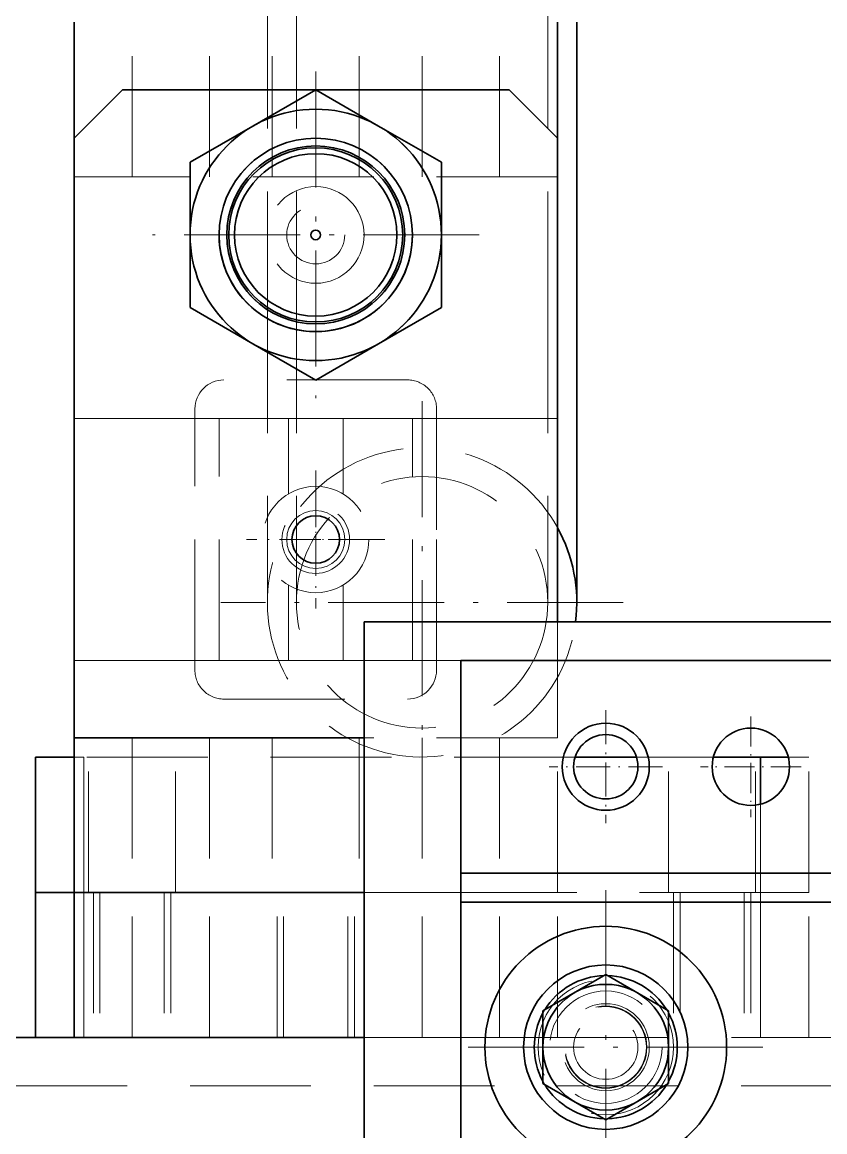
# Model space of a CAD drawing. Header units: millimetres. Extents: x -10155 to 20189, y -25550 to -22580.
# Drawn here: x -9551.6 to -9468.6, y -24747.8 to -24633 of the extents above; entities that cross this region are included whole.
import ezdxf

# ---------------------------------------------------------------- set-up
doc = ezdxf.new("R2010")
doc.units = ezdxf.units.MM
for name, pattern in [('CENTER-HOKUTO', [23, 20, -1, 1, -1]), ('DASHDOT', [18.5, 12, -3, 0.5, -3]), ('HIDDEN-HOKUTO', [3.8, 2.5, -1.3])]:
    doc.linetypes.add(name, pattern=pattern)
doc.layers.add('AM_7', color=2, linetype='CENTER-HOKUTO', lineweight=30)
doc.layers.add('AM_HID', color=1, linetype='HIDDEN-HOKUTO', lineweight=25)

msp = doc.modelspace()

# ---------------------------------------------------------------- linework, layer by layer
at = {"color": 7, "lineweight": 35, "ltscale": 0.299991}
msp.add_line((-9546.248, -24645.046), (-9546.248, -24633.046), dxfattribs=at)
at = {"color": 7, "lineweight": 35, "ltscale": 0.29998}
msp.add_line((-9496.248, -24645.046), (-9496.248, -24633.046), dxfattribs=at)
at = {"color": 7, "lineweight": 35}
for p, q in [((-9494.248, -24663.044), (-9494.248, -24633.046)), ((-9546.248, -24707.046), (-9546.248, -24645.046)), ((-9496.248, -24695.046), (-9496.248, -24645.046)), ((-9494.248, -24663.044), (-9494.248, -24693.044)), ((-9516.248, -24695.046), (-9462.062, -24695.046)), ((-9516.248, -24790.046), (-9516.248, -24695.046)), ((-9506.248, -24699.046), (-9381.248, -24699.046)), ((-9506.248, -24721.046), (-9506.248, -24699.046)), ((-9516.248, -24707.046), (-9546.248, -24707.046)), ((-9403.248, -24721.046), (-9506.248, -24721.046)), ((-9406.248, -24721.046), (-9506.248, -24721.046)), ((-9546.248, -24723.046), (-9516.248, -24723.046)), ((-9516.248, -24723.046), (-9546.248, -24723.046)), ((-9506.248, -24724.046), (-9406.248, -24724.046)), ((-9506.248, -24724.046), (-9506.248, -24854.046)), ((-9506.248, -24724.046), (-9406.248, -24724.046)), ((-9553.248, -24738.046), (-9516.248, -24738.046))]:
    msp.add_line(p, q, dxfattribs=at)
at = {"color": 7, "lineweight": 35, "ltscale": 0.176777}
for p, q in [((-9546.248, -24645.046), (-9541.248, -24640.046)), ((-9501.248, -24640.046), (-9496.248, -24645.046))]:
    msp.add_line(p, q, dxfattribs=at)
at = {"color": 7, "lineweight": 35, "ltscale": 0.499512}
msp.add_line((-9521.267, -24640.046), (-9541.248, -24640.046), dxfattribs=at)
at = {"color": 7, "lineweight": 35, "ltscale": 0.187642}
for p, q in [((-9521.248, -24640.035), (-9527.748, -24643.788)), ((-9514.747, -24666.304), (-9508.247, -24662.551))]:
    msp.add_line(p, q, dxfattribs=at)
at = {"color": 7, "lineweight": 35, "ltscale": 0.187635}
for p, q in [((-9514.748, -24643.788), (-9521.248, -24640.035)), ((-9534.247, -24662.552), (-9527.747, -24666.305))]:
    msp.add_line(p, q, dxfattribs=at)
at = {"color": 7, "lineweight": 35, "ltscale": 0.499536}
msp.add_line((-9501.248, -24640.046), (-9521.229, -24640.046), dxfattribs=at)
at = {"color": 7, "lineweight": 35, "ltscale": 0.187632}
for p, q in [((-9527.748, -24643.788), (-9534.248, -24647.541)), ((-9521.247, -24670.057), (-9514.747, -24666.304))]:
    msp.add_line(p, q, dxfattribs=at)
at = {"color": 7, "lineweight": 35, "ltscale": 0.187646}
for p, q in [((-9508.248, -24647.54), (-9514.748, -24643.788)), ((-9527.747, -24666.305), (-9521.247, -24670.057))]:
    msp.add_line(p, q, dxfattribs=at)
at = {"color": 7, "lineweight": 35, "ltscale": 0.187639}
for p, q in [((-9534.248, -24647.541), (-9534.248, -24655.047)), ((-9508.248, -24647.54), (-9508.248, -24655.046)), ((-9534.248, -24655.047), (-9534.247, -24662.552)), ((-9508.248, -24655.046), (-9508.247, -24662.551))]:
    msp.add_line(p, q, dxfattribs=at)
at = {"color": 7, "lineweight": 35, "ltscale": 0.4}
msp.add_line((-9546.248, -24723.046), (-9546.248, -24707.046), dxfattribs=at)
at = {"color": 7, "lineweight": 35, "ltscale": 0.100012}
for p, q in [((-9546.247, -24709.044), (-9550.248, -24709.044)), ((-9546.247, -24723.044), (-9550.248, -24723.044)), ((-9546.247, -24723.044), (-9550.248, -24723.044))]:
    msp.add_line(p, q, dxfattribs=at)
at = {"color": 7, "lineweight": 35, "ltscale": 0.35}
msp.add_line((-9550.248, -24709.044), (-9550.248, -24723.044), dxfattribs=at)
at = {"color": 7, "lineweight": 35, "ltscale": 0.158447}
msp.add_line((-9488.078, -24709.044), (-9494.416, -24709.044), dxfattribs=at)
at = {"color": 7, "lineweight": 35, "ltscale": 0.121802}
msp.add_line((-9475.248, -24709.044), (-9480.12, -24709.044), dxfattribs=at)
at = {"color": 7, "lineweight": 35, "ltscale": 0.071826}
msp.add_line((-9475.248, -24709.044), (-9472.374, -24709.044), dxfattribs=at)
at = {"color": 7, "lineweight": 35, "ltscale": 0.121873}
msp.add_line((-9475.248, -24713.919), (-9475.248, -24709.044), dxfattribs=at)
at = {"color": 7, "lineweight": 35, "ltscale": 0.075}
msp.add_line((-9506.248, -24724.046), (-9506.248, -24721.046), dxfattribs=at)
at = {"color": 7, "lineweight": 35, "ltscale": 0.375}
for p, q in [((-9550.248, -24723.044), (-9550.248, -24738.044)), ((-9546.248, -24738.046), (-9546.248, -24723.046))]:
    msp.add_line(p, q, dxfattribs=at)
at = {"color": 7, "lineweight": 35, "ltscale": 0.187614}
for p, q in [((-9497.748, -24735.29), (-9491.248, -24731.539)), ((-9491.248, -24731.539), (-9484.748, -24735.29))]:
    msp.add_line(p, q, dxfattribs=at)
at = {"color": 7, "lineweight": 35, "ltscale": 0.093918}
for p, q in [((-9497.748, -24739.046), (-9497.748, -24735.29)), ((-9484.748, -24735.29), (-9484.748, -24739.046))]:
    msp.add_line(p, q, dxfattribs=at)
at = {"color": 7, "lineweight": 35, "ltscale": 0.093916}
for p, q in [((-9497.748, -24742.803), (-9497.748, -24739.046)), ((-9484.748, -24739.046), (-9484.748, -24742.803))]:
    msp.add_line(p, q, dxfattribs=at)
at = {"color": 7, "lineweight": 35, "ltscale": 0.187615}
for p, q in [((-9491.248, -24746.554), (-9497.748, -24742.803)), ((-9484.748, -24742.803), (-9491.248, -24746.554))]:
    msp.add_line(p, q, dxfattribs=at)
at = {"color": 7, "lineweight": 35}
for centre, radius in [((-9521.248, -24655.046), 13), ((-9521.248, -24655.046), 10), ((-9521.248, -24655.046), 9.2), ((-9521.248, -24655.046), 9), ((-9521.248, -24655.046), 8.4), ((-9521.248, -24655.046), 0.5), ((-9521.248, -24686.546), 2.459), ((-9491.248, -24710.046), 4.5), ((-9476.248, -24710.046), 4), ((-9476.248, -24710.046), 4), ((-9491.248, -24710.046), 3.323), ((-9491.248, -24739.046), 12.5), ((-9491.248, -24739.046), 8.5), ((-9491.248, -24739.046), 6.5)]:
    msp.add_circle(centre, radius, dxfattribs=at)
at = {"color": 7, "lineweight": 13}
msp.add_circle((-9521.248, -24686.546), 3, dxfattribs=at)
at = {"color": 7, "lineweight": 35}
for centre, radius, start, end in [((-9521.248, -24655.046), 10, 180.00244, 0.00245), ((-9510.248, -24693.044), 16, 352.81254, 28.95141), ((-9491.248, -24739.046), 7.4, 91.47549, 148.49879), ((-9491.248, -24739.046), 7.4, 31.50123, 88.52449), ((-9491.248, -24739.046), 7.4, 151.44734, 208.55266), ((-9491.248, -24739.046), 7.4, 331.44738, 28.55262), ((-9491.248, -24739.046), 7.4, 211.50117, 268.52454), ((-9491.248, -24739.046), 7.4, 271.47548, 328.4988)]:
    msp.add_arc(centre, radius, start, end, dxfattribs=at)
at = {"layer": 'AM_7', "color": 2, "linetype": 'DASHDOT', "lineweight": 13}
for p, q in [((-9521.248, -24638.146), (-9521.248, -24671.946)), ((-9504.348, -24655.046), (-9538.147, -24655.046)), ((-9510.248, -24672.244), (-9510.248, -24713.844)), ((-9489.447, -24693.044), (-9531.047, -24693.044)), ((-9491.248, -24722.796), (-9491.248, -24755.296)), ((-9474.998, -24739.046), (-9507.498, -24739.046))]:
    msp.add_line(p, q, dxfattribs=at)
at = {"layer": 'AM_7', "color": 2, "linetype": 'DASHDOT', "lineweight": 13, "ltscale": 0.357501}
msp.add_line((-9521.248, -24679.396), (-9521.248, -24693.696), dxfattribs=at)
at = {"layer": 'AM_7', "color": 2, "linetype": 'DASHDOT', "lineweight": 13, "ltscale": 0.159802}
for p, q in [((-9521.248, -24683.35), (-9521.248, -24689.742)), ((-9518.051, -24686.546), (-9524.443, -24686.546))]:
    msp.add_line(p, q, dxfattribs=at)
at = {"layer": 'AM_7', "color": 2, "linetype": 'DASHDOT', "lineweight": 13, "ltscale": 0.357495}
msp.add_line((-9514.098, -24686.546), (-9528.397, -24686.546), dxfattribs=at)
at = {"layer": 'AM_7', "color": 2, "linetype": 'DASHDOT', "lineweight": 13, "ltscale": 0.2925}
msp.add_line((-9491.248, -24704.196), (-9491.248, -24715.896), dxfattribs=at)
at = {"layer": 'AM_7', "color": 2, "linetype": 'DASHDOT', "lineweight": 13, "ltscale": 0.259999}
msp.add_line((-9476.248, -24704.846), (-9476.248, -24715.246), dxfattribs=at)
at = {"layer": 'AM_7', "color": 2, "linetype": 'DASHDOT', "lineweight": 13, "ltscale": 0.292505}
msp.add_line((-9485.397, -24710.046), (-9497.098, -24710.046), dxfattribs=at)
at = {"layer": 'AM_7', "color": 2, "linetype": 'DASHDOT', "lineweight": 13, "ltscale": 0.259998}
msp.add_line((-9471.047, -24710.046), (-9481.447, -24710.046), dxfattribs=at)
at = {"layer": 'AM_HID', "color": 1, "lineweight": 13, "ltscale": 5}
for p, q in [((-9523.248, -24663.044), (-9523.248, -24538.044)), ((-9497.248, -24663.044), (-9497.248, -24538.044)), ((-9526.248, -24663.044), (-9526.248, -24597.046)), ((-9540.248, -24649.046), (-9540.248, -24633.046)), ((-9532.248, -24649.046), (-9532.248, -24633.046)), ((-9525.748, -24649.046), (-9525.748, -24633.046)), ((-9516.748, -24649.046), (-9516.748, -24633.046)), ((-9510.248, -24649.046), (-9510.248, -24633.046)), ((-9502.248, -24649.046), (-9502.248, -24633.046)), ((-9521.229, -24640.046), (-9521.267, -24640.046)), ((-9496.248, -24649.046), (-9546.248, -24649.046)), ((-9526.248, -24663.044), (-9526.248, -24693.044)), ((-9523.248, -24663.044), (-9523.248, -24693.044)), ((-9497.248, -24663.044), (-9497.248, -24693.044)), ((-9511.748, -24670.046), (-9530.748, -24670.046)), ((-9533.748, -24674.046), (-9546.248, -24674.046)), ((-9533.748, -24700.046), (-9533.748, -24673.046)), ((-9524.076, -24674.046), (-9533.748, -24674.046)), ((-9508.748, -24674.046), (-9533.748, -24674.046)), ((-9533.748, -24699.046), (-9533.748, -24674.046)), ((-9531.248, -24699.046), (-9531.248, -24674.046)), ((-9518.419, -24674.046), (-9524.076, -24674.046)), ((-9524.076, -24681.829), (-9524.076, -24674.046)), ((-9508.748, -24674.046), (-9518.419, -24674.046)), ((-9518.419, -24681.829), (-9518.419, -24674.046)), ((-9511.248, -24699.046), (-9511.248, -24674.046)), ((-9508.748, -24673.046), (-9508.748, -24700.046)), ((-9508.748, -24699.046), (-9508.748, -24674.046)), ((-9496.248, -24674.046), (-9508.748, -24674.046)), ((-9524.076, -24699.046), (-9524.076, -24691.263)), ((-9518.419, -24699.046), (-9518.419, -24691.263)), ((-9496.248, -24707.046), (-9496.248, -24695.046)), ((-9546.248, -24699.046), (-9533.748, -24699.046)), ((-9524.076, -24699.046), (-9533.748, -24699.046)), ((-9508.748, -24699.046), (-9533.748, -24699.046)), ((-9518.419, -24699.046), (-9524.076, -24699.046)), ((-9508.748, -24699.046), (-9518.419, -24699.046)), ((-9508.748, -24699.046), (-9506.247, -24699.046)), ((-9530.748, -24703.046), (-9511.748, -24703.046)), ((-9540.248, -24707.046), (-9540.248, -24723.046)), ((-9532.248, -24707.046), (-9532.248, -24723.046)), ((-9525.748, -24707.046), (-9525.748, -24723.046)), ((-9516.748, -24707.046), (-9516.748, -24723.046)), ((-9496.248, -24707.046), (-9516.248, -24707.046)), ((-9510.248, -24707.046), (-9510.248, -24723.046)), ((-9502.248, -24707.046), (-9502.248, -24723.046)), ((-9496.248, -24723.046), (-9496.248, -24707.046)), ((-9545.248, -24709.044), (-9546.247, -24709.044)), ((-9494.416, -24709.044), (-9545.248, -24709.044)), ((-9545.248, -24723.044), (-9545.248, -24709.044)), ((-9545.248, -24709.044), (-9545.248, -24723.044)), ((-9544.748, -24723.044), (-9544.748, -24709.044)), ((-9544.748, -24723.044), (-9544.748, -24709.044)), ((-9535.748, -24723.044), (-9535.748, -24709.044)), ((-9535.748, -24723.044), (-9535.748, -24709.044)), ((-9480.12, -24709.044), (-9488.078, -24709.044)), ((-9484.748, -24723.044), (-9484.748, -24709.044)), ((-9484.748, -24723.044), (-9484.748, -24709.044)), ((-9475.748, -24723.044), (-9475.748, -24709.044)), ((-9475.748, -24723.044), (-9475.748, -24709.044)), ((-9475.248, -24709.044), (-9475.248, -24723.044)), ((-9472.374, -24709.044), (-9470.248, -24709.044)), ((-9470.248, -24723.044), (-9470.248, -24709.044)), ((-9475.248, -24723.044), (-9475.248, -24713.919)), ((-9545.248, -24723.044), (-9545.248, -24738.044)), ((-9545.248, -24738.044), (-9545.248, -24723.044)), ((-9544.248, -24723.044), (-9544.248, -24738.044)), ((-9544.248, -24723.044), (-9544.248, -24738.044)), ((-9543.571, -24723.044), (-9543.571, -24738.044)), ((-9543.571, -24723.044), (-9543.571, -24738.044)), ((-9540.248, -24738.046), (-9540.248, -24723.046)), ((-9536.924, -24723.044), (-9536.924, -24738.044)), ((-9536.924, -24723.044), (-9536.924, -24738.044)), ((-9536.248, -24723.044), (-9536.248, -24738.044)), ((-9536.248, -24723.044), (-9536.248, -24738.044)), ((-9532.248, -24738.046), (-9532.248, -24723.046)), ((-9525.248, -24738.046), (-9525.248, -24723.046)), ((-9524.571, -24738.046), (-9524.571, -24723.046)), ((-9517.924, -24738.046), (-9517.924, -24723.046)), ((-9517.248, -24738.046), (-9517.248, -24723.046)), ((-9516.248, -24723.046), (-9496.248, -24723.046)), ((-9496.248, -24723.046), (-9516.248, -24723.046)), ((-9510.248, -24738.046), (-9510.248, -24723.046)), ((-9502.248, -24738.046), (-9502.248, -24723.046)), ((-9496.248, -24738.046), (-9496.248, -24723.046)), ((-9475.248, -24723.044), (-9496.247, -24723.044)), ((-9475.248, -24723.044), (-9496.247, -24723.044)), ((-9484.248, -24723.044), (-9484.248, -24738.044)), ((-9484.248, -24723.044), (-9484.248, -24738.044)), ((-9483.571, -24723.044), (-9483.571, -24738.044)), ((-9483.571, -24723.044), (-9483.571, -24738.044)), ((-9476.924, -24723.044), (-9476.924, -24738.044)), ((-9476.924, -24723.044), (-9476.924, -24738.044)), ((-9476.248, -24723.044), (-9476.248, -24738.044)), ((-9476.248, -24723.044), (-9476.248, -24738.044)), ((-9475.248, -24738.044), (-9475.248, -24723.044)), ((-9475.248, -24723.044), (-9475.248, -24738.044)), ((-9470.248, -24723.044), (-9475.248, -24723.044)), ((-9475.248, -24723.044), (-9470.248, -24723.044)), ((-9470.248, -24738.044), (-9470.248, -24723.044)), ((-9546.248, -24738.046), (-9496.248, -24738.046)), ((-9516.248, -24738.046), (-9395.417, -24738.046)), ((-9686.248, -24743.046), (-8626.248, -24743.046))]:
    msp.add_line(p, q, dxfattribs=at)
for centre, radius in [((-9521.248, -24655.046), 10), ((-9521.248, -24655.046), 9.2), ((-9521.248, -24655.046), 9.188), ((-9521.248, -24655.046), 5), ((-9521.248, -24655.046), 3), ((-9521.248, -24655.046), 3), ((-9510.248, -24693.044), 13), ((-9521.248, -24686.546), 5.5), ((-9521.248, -24686.546), 5.5), ((-9521.248, -24686.546), 3.5), ((-9491.248, -24739.046), 7), ((-9491.248, -24739.046), 5.815), ((-9491.248, -24739.046), 4.5), ((-9491.248, -24739.046), 4.25), ((-9491.248, -24739.046), 4.2), ((-9491.248, -24739.046), 3.323)]:
    msp.add_circle(centre, radius, dxfattribs=at)
for centre, radius, start, end in [((-9521.248, -24655.046), 13, 90.00245, 270.00244), ((-9521.248, -24655.046), 13, 270.00244, 90.00245), ((-9521.248, -24655.046), 10, 0.00245, 180.00244), ((-9521.248, -24655.046), 9.188, 90.00231, 96.14788), ((-9530.748, -24673.046), 3, 90, 179.99999), ((-9511.748, -24673.046), 3, 359.99999, 90), ((-9510.248, -24693.044), 16, 28.95141, 352.81254), ((-9521.248, -24686.546), 2.458, 208.64409, 218.85211), ((-9530.748, -24700.046), 3, 179.99999, 270), ((-9511.748, -24700.046), 3, 270, 359.99999), ((-9491.248, -24739.046), 7.4, 88.52449, 91.47549), ((-9491.248, -24739.046), 7.4, 148.49879, 151.44734), ((-9491.248, -24739.046), 7.4, 28.55262, 31.50123), ((-9491.248, -24739.046), 7.4, 208.55266, 211.50117), ((-9491.248, -24739.046), 7.4, 328.4988, 331.44738), ((-9491.248, -24739.046), 7.4, 268.52454, 271.47548)]:
    msp.add_arc(centre, radius, start, end, dxfattribs=at)

doc.saveas('drawing.dxf')
